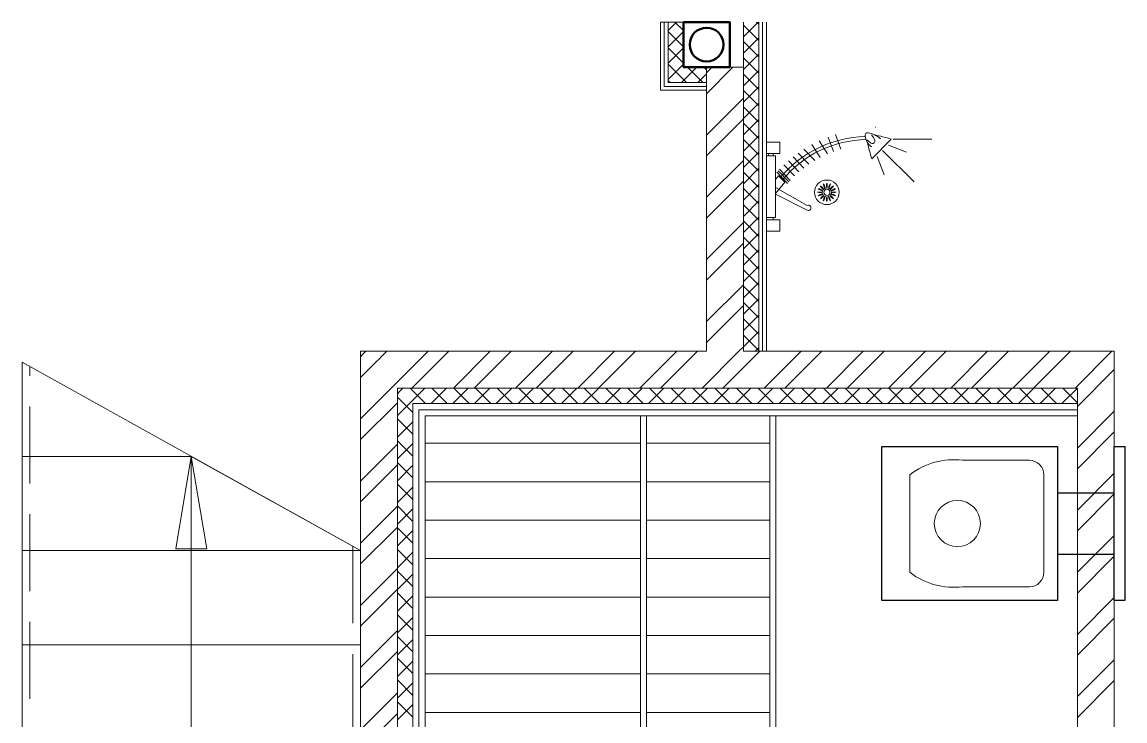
# Model space of a CAD drawing. Header units: millimetres. Extents: x 53645 to 137188, y 78097 to 135533.
# Drawn here: x 117852 to 121437, y 129375 to 131646 of the extents above; entities that cross this region are included whole.
import ezdxf

# ---------------------------------------------------------------- set-up
doc = ezdxf.new("R2010")
doc.units = ezdxf.units.MM
doc.set_wipeout_variables(frame=1)
doc.linetypes.add('GOST2.303 4', pattern=[7, 5, -2, 0])
doc.linetypes.add('Wipeout_Contour', pattern=[1000, 0, -1000])
for name, color, linetype, lineweight in [('floor', 179, 'Continuous', 5), ('furniture', 36, 'Continuous', 0), ('sanitary', 103, 'Continuous', 9), ('stair1', 7, 'Continuous', 15), ('Wall2', 5, 'Continuous', 5)]:
    doc.layers.add(name, color=color, linetype=linetype, lineweight=lineweight)
doc.layers.add('line 1 GP', color=90, linetype='Continuous', lineweight=0, plot=False)
doc.layers.add('stairs', color=7, linetype='Continuous')
pattern_1 = [(180, (222482.24, 155527.34), (-3e-14, -125), [])]

# ---------------------------------------------------------------- blocks, each defined once
blk = doc.blocks.new('hhjj')
at = {"color": 0}
for centre, radius in [((5592345.4, 528912.2), 40), ((5592345.1, 528912.1), 15), ((5592345.4, 528912.2), 10)]:
    blk.add_circle(centre, radius, dxfattribs=at)
for centre, start, end in [((5592323.2, 528887.6), 72.8952, 107.1048), ((5592323.2, 528936.7), 252.8952, 287.1048), ((5592315.5, 528898.1), 50.8952, 85.1048), ((5592333.9, 528943.7), 230.8952, 265.1048), ((5592346.9, 528945.5), 207.8952, 242.1048), ((5592312.2, 528910.7), 27.8952, 62.1048), ((5592359.6, 528942.2), 184.8952, 219.1048), ((5592314, 528923.7), 4.8952, 39.1048), ((5592370, 528934.7), 162.8952, 197.1048), ((5592320.9, 528934.7), 342.8952, 17.1048), ((5592331.3, 528942.2), 320.8952, 355.1048), ((5592376.9, 528923.7), 140.8952, 175.1048), ((5592343.9, 528945.5), 297.8952, 332.1048), ((5592378.7, 528910.7), 117.8952, 152.1048), ((5592375.3, 528898.1), 94.8952, 129.1048), ((5592356.9, 528943.7), 274.8952, 309.1048), ((5592367.7, 528887.6), 72.8952, 107.1048), ((5592367.7, 528936.7), 252.8952, 287.1048), ((5592315.5, 528926.4), 274.8952, 309.1048), ((5592333.9, 528880.8), 94.8952, 129.1048), ((5592312.2, 528913.8), 297.8952, 332.1048), ((5592346.9, 528879), 117.8952, 152.1048), ((5592359.6, 528882.3), 140.8952, 175.1048), ((5592314, 528900.7), 320.8952, 355.1048), ((5592370, 528889.8), 162.8952, 197.1048), ((5592320.9, 528889.8), 342.8952, 17.1048), ((5592331.3, 528882.3), 4.8952, 39.1048), ((5592376.9, 528900.7), 184.8952, 219.1048), ((5592378.7, 528913.8), 207.8952, 242.1048), ((5592343.9, 528879), 27.8952, 62.1048), ((5592375.3, 528926.4), 230.8952, 265.1048), ((5592356.9, 528880.8), 50.8952, 85.1048)]:
    blk.add_arc(centre, 25.7, start, end, dxfattribs=at)
blk = doc.blocks.new('04234')
at = {"color": 0, "lineweight": 0}
for p, q in [((-46088.5, 140509.5), (-46088.5, 140472.8)), ((-46045.1, 140509.5), (-46088.5, 140509.5)), ((-46045.1, 140472.8), (-46045.1, 140509.5)), ((-46088.5, 140472.8), (-46045.1, 140472.8)), ((-46058.7, 140464.7), (-46088.5, 140464.7)), ((-46088.5, 140464.6), (-46088.5, 140264.6)), ((-46066.7, 140472.8), (-46066.7, 140464.7)), ((-46058.6, 140386.2), (-46058.6, 140464.3)), ((-45956, 140425.9), (-46059.1, 140367.4)), ((-46058.6, 140389.2), (-45956, 140440.9)), ((-46059.1, 140341.9), (-46059.1, 140386.8)), ((-46059.1, 140386.8), (-46029.2, 140350.3)), ((-46049.1, 140329.5), (-46059.1, 140341.9)), ((-46058.6, 140264.3), (-46058.6, 140341.3)), ((-46054.5, 140317.6), (-46019.9, 140354)), ((-46050.3, 140312.9), (-46015.7, 140349.2)), ((-46049.1, 140329.5), (-46029.2, 140350.3)), ((-46046, 140308.3), (-46011.4, 140344.5)), ((-46031.7, 140293.7), (-45997.2, 140329.9)), ((-46017.2, 140280.4), (-45982.7, 140316.6)), ((-46002, 140267.7), (-45967.4, 140304)), ((-45985.6, 140255.3), (-45950.8, 140291.9)), ((-45966.6, 140242.4), (-45931.4, 140279.4)), ((-45940.7, 140227.2), (-45913.6, 140269.4)), ((-45745.7, 140274.1), (-45682.6, 140210.2)), ((-46088.5, 140264.6), (-46058.6, 140264.6)), ((-46088.5, 140256.5), (-46088.5, 140219.8)), ((-46045, 140256.5), (-46088.5, 140256.5)), ((-46081.5, 140264.6), (-46081.5, 140256.5)), ((-46066.5, 140264.6), (-46066.5, 140256.5)), ((-46045, 140219.8), (-46045, 140256.5)), ((-45917, 140215.4), (-45889.7, 140258)), ((-45888.3, 140203.6), (-45871, 140250.5)), ((-45864.4, 140195.6), (-45847.1, 140242.6)), ((-46088.5, 140219.8), (-46045, 140219.8)), ((-45733.1, 140170), (-45733.6, 140172.6))]:
    blk.add_line(p, q, dxfattribs=at)
at = {"color": 0, "lineweight": 0, "ltscale": 100000}
for p, q in [((-45711.7, 140246.8), (-45608, 140348.9)), ((-45728.2, 140266.3), (-45705.7, 140326.4)), ((-45692.1, 140230.2), (-45633.5, 140252.8)), ((-45677.1, 140210.7), (-45550.9, 140210.7))]:
    blk.add_line(p, q, dxfattribs=at)
at = {"color": 0, "lineweight": 0}
for centre, radius, start, end in [((-45952.2, 140433.4), 8.38, 243.2717, 116.7283), ((-45758.1, 140572.8), 361.2, 219.5749, 268.9662), ((-45758.1, 140572.8), 371.2, 219.5749, 268.5464), ((-45032.5, 140043.9), 749.4, 162.112, 166.2975), ((-45710.7, 140190.5), 57.9, 128.7499, 170.7711), ((-45759.2, 140198.3), 8.78, 170.2485, 224.1304), ((-45720, 140177.7), 53.2, 118.8119, 140.0063), ((-45766.9, 140253.2), 64.2, 278.0124, 297.313), ((-45792, 140238.2), 61.1, 317.097, 336.8677), ((-45744.5, 140215.6), 8.78, 44.1304, 98.0124), ((-45744.5, 140215.6), 8.78, 350.2485, 44.1304), ((-45908.3, 140978.8), 801.1, 282.3119, 286.3602), ((-45801.8, 140320.8), 140.3, 297.313, 306.9944), ((-45759.2, 140198.3), 8.78, 224.1304, 278.0124)]:
    blk.add_arc(centre, radius, start, end, dxfattribs=at)
at = {"color": 0, "lineweight": 0, "extrusion": (0, 0, -1), "zscale": -1, "rotation": 224.9999999811341}
blk.add_blockref('hhjj', (3626280.1, 4468765.8), dxfattribs=at)

msp = doc.modelspace()

# ---------------------------------------------------------------- hatches: boundary and pattern name
at = {"layer": 'floor', "lineweight": 0, "ltscale": 4}
h = msp.add_hatch(dxfattribs=at)
h.set_pattern_fill('ANSI31', color=256, scale=1000, angle=135)
h.set_pattern_definition(pattern_1)
h.paths.add_polyline_path([(119162.3, 128256.4), (119862.3, 128256.4), (119862.3, 130366.4), (119162.3, 130366.4)])
h = msp.add_hatch(dxfattribs=at)
h.set_pattern_fill('ANSI31', color=256, scale=1000, angle=135)
h.set_pattern_definition(pattern_1)
h.paths.add_polyline_path([(119882.3, 128256.4), (119882.3, 130366.4), (120282.3, 130366.4), (120282.3, 128256.4)])

# ---------------------------------------------------------------- linework, layer by layer
msp.add_lwpolyline([(119162.3, 128256.4), (119862.3, 128256.4), (119862.3, 130366.4), (119162.3, 130366.4), (119162.3, 128256.4)], dxfattribs=at)
for points in [[(119862.3, 128256.4), (119862.3, 130366.4), (119882.3, 130366.4), (119882.3, 128256.4)], [(119882.3, 128256.4), (119882.3, 130366.4), (120282.3, 130366.4), (120282.3, 128256.4)], [(120282.4, 128256.4), (120282.4, 130366.4), (120302.3, 130366.4), (120302.3, 128256.4)]]:
    msp.add_lwpolyline(points, close=True, dxfattribs=at)
at = {"layer": 'furniture', "ltscale": 100}
for points in [[(119072.3, 130456.4), (119072.3, 128166.4)], [(121282.3, 130456.4), (119072.3, 130456.4)], [(119072.3, 130438.5), (119081.2, 130447.5)], [(119081.2, 130447.5), (119090.2, 130456.4)], [(119163.8, 130406.4), (119113.8, 130456.4)], [(119116.6, 130412.1), (119160.9, 130456.4)], [(119181.6, 130406.4), (119231.6, 130456.4)], [(119234.5, 130406.4), (119184.5, 130456.4)], [(119252.3, 130406.4), (119302.3, 130456.4)], [(119305.2, 130406.4), (119255.2, 130456.4)], [(119323, 130406.4), (119373, 130456.4)], [(119375.9, 130406.4), (119325.9, 130456.4)], [(119393.7, 130406.4), (119443.7, 130456.4)], [(119446.6, 130406.4), (119396.6, 130456.4)], [(119464.4, 130406.4), (119514.4, 130456.4)], [(119517.3, 130406.4), (119467.3, 130456.4)], [(119535.1, 130406.4), (119585.1, 130456.4)], [(119588, 130406.4), (119538, 130456.4)], [(119605.8, 130406.4), (119655.8, 130456.4)], [(119658.7, 130406.4), (119608.7, 130456.4)], [(119676.5, 130406.4), (119726.5, 130456.4)], [(119729.4, 130406.4), (119679.4, 130456.4)], [(119747.3, 130406.4), (119797.3, 130456.4)], [(119800.2, 130406.4), (119750.2, 130456.4)], [(119818, 130406.4), (119868, 130456.4)], [(119870.9, 130406.4), (119820.9, 130456.4)], [(119888.7, 130406.4), (119938.7, 130456.4)], [(119941.6, 130406.4), (119891.6, 130456.4)], [(119959.4, 130406.4), (120009.4, 130456.4)], [(120012.3, 130406.4), (119962.3, 130456.4)], [(120030.1, 130406.4), (120080.1, 130456.4)], [(120083, 130406.4), (120033, 130456.4)], [(120100.8, 130406.4), (120150.8, 130456.4)], [(120153.7, 130406.4), (120103.7, 130456.4)], [(120171.5, 130406.4), (120221.5, 130456.4)], [(120224.4, 130406.4), (120174.4, 130456.4)], [(120242.2, 130406.4), (120292.2, 130456.4)], [(120295.1, 130406.4), (120245.1, 130456.4)], [(120312.9, 130406.4), (120362.9, 130456.4)], [(120365.8, 130406.4), (120315.8, 130456.4)], [(120383.7, 130406.4), (120433.7, 130456.4)], [(120436.6, 130406.4), (120386.6, 130456.4)], [(120454.4, 130406.4), (120504.4, 130456.4)], [(120507.3, 130406.4), (120457.3, 130456.4)], [(120525.1, 130406.4), (120575.1, 130456.4)], [(120578, 130406.4), (120528, 130456.4)], [(120595.8, 130406.4), (120645.8, 130456.4)], [(120648.7, 130406.4), (120598.7, 130456.4)], [(120666.5, 130406.4), (120716.5, 130456.4)], [(120719.4, 130406.4), (120669.4, 130456.4)], [(120737.2, 130406.4), (120787.2, 130456.4)], [(120790.1, 130406.4), (120740.1, 130456.4)], [(120807.9, 130406.4), (120857.9, 130456.4)], [(120860.8, 130406.4), (120810.8, 130456.4)], [(120878.6, 130406.4), (120928.6, 130456.4)], [(120931.5, 130406.4), (120881.5, 130456.4)], [(120949.3, 130406.4), (120999.3, 130456.4)], [(121002.2, 130406.4), (120952.2, 130456.4)], [(121020.1, 130406.4), (121070.1, 130456.4)], [(121073, 130406.4), (121023, 130456.4)], [(121090.8, 130406.4), (121140.8, 130456.4)], [(121143.7, 130406.4), (121093.7, 130456.4)], [(121161.5, 130406.4), (121211.5, 130456.4)], [(121214.4, 130406.4), (121164.4, 130456.4)], [(121232.2, 130406.4), (121282.2, 130456.4)], [(121282.3, 130409.1), (121235.1, 130456.4)], [(121282.3, 130406.4), (121282.3, 130456.4)], [(119122.3, 130377.1), (119072.3, 130427.1)], [(119072.3, 130367.8), (119116.6, 130412.1)], [(119122.3, 128216.4), (119122.3, 130406.4)], [(119122.3, 128216.4), (119122.3, 130406.4)], [(119122.3, 130406.4), (121282.3, 130406.4)], [(119122.3, 130406.4), (121282.3, 130406.4)], [(119142.3, 128236.4), (119142.3, 130386.4)], [(119142.3, 130386.4), (119142.3, 128236.4)], [(121282.3, 130386.4), (119142.3, 130386.4)], [(119142.3, 130386.4), (121282.3, 130386.4)], [(121282.3, 130406.4), (121282.3, 130386.4)], [(121282.3, 130386.4), (121282.3, 130366.4)], [(119122.3, 130306.4), (119072.3, 130356.4)], [(119072.3, 130297.1), (119122.3, 130347.1)], [(119162.3, 130366.4), (119162.3, 128256.4)], [(121282.3, 130366.4), (119162.3, 130366.4)], [(119122.3, 130235.7), (119072.3, 130285.7)], [(119072.3, 130226.4), (119122.3, 130276.4)], [(119122.3, 130165), (119072.3, 130215)], [(119072.3, 130155.7), (119122.3, 130205.7)], [(119122.3, 130094.3), (119072.3, 130144.3)], [(119072.3, 130085), (119122.3, 130135)], [(119122.3, 130023.5), (119072.3, 130073.5)], [(119072.3, 130014.3), (119122.3, 130064.3)], [(119122.3, 129952.8), (119072.3, 130002.8)], [(119072.3, 129943.6), (119122.3, 129993.6)], [(119122.3, 129882.1), (119072.3, 129932.1)], [(119072.3, 129872.9), (119122.3, 129922.9)], [(119122.3, 129811.4), (119072.3, 129861.4)], [(119072.3, 129802.2), (119122.3, 129852.2)], [(119122.3, 129740.7), (119072.3, 129790.7)], [(119072.3, 129731.4), (119122.3, 129781.4)], [(119122.3, 129670), (119072.3, 129720)], [(119072.3, 129660.7), (119122.3, 129710.7)], [(119122.3, 129599.3), (119072.3, 129649.3)], [(119072.3, 129590), (119122.3, 129640)], [(119122.3, 129528.6), (119072.3, 129578.6)], [(119072.3, 129519.3), (119122.3, 129569.3)], [(119122.3, 129457.9), (119072.3, 129507.9)], [(119072.3, 129448.6), (119122.3, 129498.6)], [(119122.3, 129387.1), (119072.3, 129437.1)], [(119072.3, 129377.9), (119122.3, 129427.9)]]:
    msp.add_lwpolyline(points, dxfattribs=at)
at = {"layer": 'furniture', "lineweight": 30}
for points in [[(121217.8, 129766.4), (120647, 129766.4), (120647, 130266.4), (121217.8, 130266.4)], [(121402.3, 129766.4), (121402.3, 130266.4), (121436.9, 130266.4), (121436.9, 129766.4)]]:
    msp.add_lwpolyline(points, close=True, dxfattribs=at)
at = {"layer": 'furniture'}
msp.add_lwpolyline([(121126.3, 129810.8), (120909.2, 129810.8, -0.199006), (120737.9, 129857.9), (120737.9, 130174.9, -0.199006), (120909.2, 130221.9), (121126.3, 130221.9, -0.414214), (121173.3, 130174.9), (121173.3, 129857.9, -0.414214)], format="xyb", close=True, dxfattribs=at)
at = {"layer": 'furniture', "lineweight": 30}
for points in [[(121217.8, 130116.4), (121402.3, 130116.4)], [(121217.8, 129916.4), (121402.3, 129916.4)]]:
    msp.add_lwpolyline(points, dxfattribs=at)
at = {"layer": 'furniture'}
msp.add_circle((120892.3, 130016.4), 75, dxfattribs=at)
at = {"layer": 'Wall2', "lineweight": 0, "ltscale": 100}
for points in [[(120196.7, 131598.3), (120244.8, 131646.4)], [(120246.7, 131586.2), (120196.7, 131636.2)], [(120246.7, 131639.2), (120239.5, 131646.4)], [(120196.7, 131545.2), (120246.7, 131595.2)], [(120246.7, 131533.2), (120196.7, 131583.2)], [(120196.7, 131492.2), (120246.7, 131542.2)], [(120246.7, 131480.1), (120196.7, 131530.1)], [(120196.7, 131439.2), (120246.7, 131489.2)], [(120246.7, 131427.1), (120196.7, 131477.1)], [(120196.7, 131386.1), (120246.7, 131436.1)], [(120246.7, 131374.1), (120196.7, 131424.1)], [(120196.7, 131333.1), (120246.7, 131383.1)], [(120246.7, 131321), (120196.7, 131371)], [(120196.7, 131280.1), (120246.7, 131330.1)], [(120246.7, 131268), (120196.7, 131318)], [(120196.7, 131227), (120246.7, 131277)], [(120246.7, 131215), (120196.7, 131265)], [(120196.7, 131174), (120246.7, 131224)], [(120246.7, 131161.9), (120196.7, 131211.9)], [(120196.7, 131121), (120246.7, 131171)], [(120246.7, 131108.9), (120196.7, 131158.9)], [(120196.7, 131067.9), (120246.7, 131117.9)], [(120246.7, 131055.9), (120196.7, 131105.9)], [(120196.7, 131014.9), (120246.7, 131064.9)], [(120246.7, 131002.8), (120196.7, 131052.8)], [(120196.7, 130961.9), (120246.7, 131011.9)], [(120246.7, 130949.8), (120196.7, 130999.8)], [(120196.7, 130908.8), (120246.7, 130958.8)], [(120246.7, 130896.8), (120196.7, 130946.8)], [(120196.7, 130855.8), (120246.7, 130905.8)], [(120246.7, 130843.7), (120196.7, 130893.7)], [(120196.7, 130802.8), (120246.7, 130852.8)], [(120246.7, 130790.7), (120196.7, 130840.7)], [(120196.7, 130749.7), (120246.7, 130799.7)], [(120246.7, 130737.7), (120196.7, 130787.7)], [(120196.7, 130696.7), (120246.7, 130746.7)], [(120246.7, 130684.6), (120196.7, 130734.6)], [(120196.7, 130643.7), (120246.7, 130693.7)], [(120246.7, 130631.6), (120196.7, 130681.6)], [(120196.7, 130590.6), (120246.7, 130640.6)], [(120246.7, 130578.6), (120196.7, 130628.6)], [(120235.5, 130576.4), (120246.7, 130587.6)]]:
    msp.add_lwpolyline(points, dxfattribs=at)
at = {"layer": 'Wall2', "ltscale": 100}
for points in [[(120196.7, 131499.8), (120196.7, 131646.4)], [(120246.7, 131646.4), (120246.7, 130576.4)], [(120246.7, 130576.4), (120246.7, 131646.4)], [(120259.2, 131646.4), (120259.2, 130576.4)], [(120259.2, 130576.4), (120259.2, 131646.4)], [(120271.7, 131646.4), (120271.7, 130576.4)], [(120196.7, 130576.4), (120196.7, 131499.8)], [(120196.7, 131499.8), (120196.7, 131499.8)], [(120196.7, 131499.8), (120196.7, 130576.4)], [(120182.4, 130576.4), (120196.7, 130590.6)], [(120246.7, 130576.4), (120196.7, 130576.4)], [(120196.7, 130576.4), (121402.3, 130576.4)], [(120259.2, 130576.4), (120246.7, 130576.4)], [(120271.7, 130576.4), (120259.2, 130576.4)], [(120264.5, 130456.4), (120384.5, 130576.4)], [(120331.8, 130456.4), (120451.8, 130576.4)], [(120466.5, 130456.4), (120586.5, 130576.4)], [(120533.9, 130456.4), (120653.9, 130576.4)], [(120668.6, 130456.4), (120788.6, 130576.4)], [(120735.9, 130456.4), (120855.9, 130576.4)], [(120870.6, 130456.4), (120990.6, 130576.4)], [(120938, 130456.4), (121058, 130576.4)], [(121072.7, 130456.4), (121192.7, 130576.4)], [(121140.1, 130456.4), (121260.1, 130576.4)], [(121274.8, 130456.4), (121394.8, 130576.4)], [(121402.3, 130576.4), (121402.3, 129211.5)], [(121282.3, 130396.6), (121402.3, 130516.6)], [(119072.3, 128166.4), (119072.3, 130456.4)], [(119072.3, 130456.4), (119072.3, 130456.4)], [(121282.3, 130456.4), (119072.3, 130456.4)], [(119072.3, 130456.4), (119072.3, 130456.4)], [(121282.3, 130366.4), (121282.3, 130456.4)], [(121282.3, 130456.4), (121282.3, 130456.4)], [(121282.3, 130261.9), (121402.3, 130381.9)], [(121282.3, 129211.5), (121282.3, 130366.4)], [(121282.3, 130366.4), (121282.3, 130366.4)], [(121282.3, 130194.5), (121402.3, 130314.5)], [(121282.3, 130059.8), (121402.3, 130179.8)], [(121282.3, 129992.5), (121402.3, 130112.5)], [(121282.3, 129857.8), (121402.3, 129977.8)], [(121282.3, 129790.4), (121402.3, 129910.4)], [(121282.3, 129655.7), (121402.3, 129775.7)], [(121282.3, 129588.4), (121402.3, 129708.4)], [(121282.3, 129453.7), (121402.3, 129573.7)], [(121282.3, 129386.3), (121402.3, 129506.3)]]:
    msp.add_lwpolyline(points, dxfattribs=at)

# ---------------------------------------------------------------- block references
at = {"layer": 'sanitary', "linetype": 'ByBlock', "lineweight": 0, "xscale": -1, "rotation": 180.0000049735331}
msp.add_blockref('04234', (166360.2, 271476), dxfattribs=at)

# ---------------------------------------------------------------- wipeouts: each hides what was drawn before it
at = {"color": 254, "linetype": 'Wipeout_Contour', "lineweight": 0, "ltscale": 74409.903082}
msp.add_wipeout([(117852.3, 129315.6), (118952.3, 129315.6), (118952.3, 129622), (117852.3, 129622)], dxfattribs=at).dxf.layer = 'stairs'

# ---------------------------------------------------------------- next in the draw order: linework, layer by layer
at = {"layer": 'stair1', "linetype": 'Continuous', "lineweight": 15}
msp.add_line((118952.3, 129622), (117852.3, 129622), dxfattribs=at)
at = {"layer": 'Wall2', "ltscale": 100}
for points in [[(118952.3, 129481), (119072.3, 129601)], [(118952.3, 129346.3), (119072.3, 129466.3)], [(118952.3, 129278.9), (119072.3, 129398.9)]]:
    msp.add_lwpolyline(points, dxfattribs=at)

# ---------------------------------------------------------------- next in the draw order: wipeouts: each hides what was drawn before it
at = {"color": 254, "linetype": 'Wipeout_Contour', "lineweight": 0, "ltscale": 75227.30801}
msp.add_wipeout([(117852.3, 129622), (118952.3, 129622), (118952.3, 129928.3), (117852.3, 129928.3)], dxfattribs=at).dxf.layer = 'stairs'

# ---------------------------------------------------------------- next in the draw order: linework, layer by layer
at = {"layer": 'stair1', "linetype": 'Continuous', "lineweight": 15}
for p, q in [((118952.3, 129928.3), (117852.3, 129928.3)), ((117852.3, 129622), (118952.3, 129622))]:
    msp.add_line(p, q, dxfattribs=at)
at = {"layer": 'Wall2', "ltscale": 100}
for points in [[(118952.3, 129750.4), (119072.3, 129870.4)], [(118952.3, 129683), (119072.3, 129803)], [(118952.3, 129548.3), (119072.3, 129668.3)]]:
    msp.add_lwpolyline(points, dxfattribs=at)

# ---------------------------------------------------------------- next in the draw order: wipeouts: each hides what was drawn before it
at = {"color": 254, "linetype": 'Wipeout_Contour', "lineweight": 0, "ltscale": 75651.421835}
msp.add_wipeout([(117852.3, 129928.3), (118952.3, 129928.3), (118402.3, 130234.7), (117852.3, 130234.7)], dxfattribs=at).dxf.layer = 'stairs'

# ---------------------------------------------------------------- next in the draw order: linework, layer by layer
at = {"layer": 'stair1', "linetype": 'Continuous', "lineweight": 15}
for p, q in [((118402.3, 130234.7), (117852.3, 130234.7)), ((117852.3, 129928.3), (118952.3, 129928.3)), ((118952.3, 128297.2), (118952.3, 129928.3))]:
    msp.add_line(p, q, dxfattribs=at)
at = {"layer": 'stair1', "linetype": 'GOST2.303 4', "lineweight": 15, "ltscale": 50}
msp.add_line((118927.3, 129942.3), (118927.3, 128396.4), dxfattribs=at)
at = {"layer": 'stair1', "linetype": 'Continuous', "ltscale": 100}
msp.add_line((118452.6, 129934.3), (118352, 129934.3), dxfattribs=at)
at = {"layer": 'Wall2', "ltscale": 100}
msp.add_lwpolyline([(118952.3, 129885.1), (119072.3, 130005.1)], dxfattribs=at)

# ---------------------------------------------------------------- next in the draw order: wipeouts: each hides what was drawn before it
at = {"color": 254, "linetype": 'Wipeout_Contour', "lineweight": 0, "ltscale": 58174.736504}
msp.add_wipeout([(118952.3, 130234.7), (118607.8, 130234.7), (118952.3, 130042.8)], dxfattribs=at).dxf.layer = 'stairs'

# ---------------------------------------------------------------- next in the draw order: linework, layer by layer
at = {"layer": 'Wall2', "ltscale": 100}
for points in [[(118952.3, 130087.1), (119072.3, 130207.1)], [(118952.3, 129952.4), (119072.3, 130072.4)]]:
    msp.add_lwpolyline(points, dxfattribs=at)

# ---------------------------------------------------------------- next in the draw order: wipeouts: each hides what was drawn before it
at = {"color": 254, "linetype": 'Wipeout_Contour', "lineweight": 0, "ltscale": 56764.318702}
msp.add_wipeout([(117852.3, 130234.7), (118402.3, 130234.7), (117852.3, 130541.1)], dxfattribs=at).dxf.layer = 'stairs'

# ---------------------------------------------------------------- next in the draw order: linework, layer by layer
at = {"layer": 'stair1', "linetype": 'Continuous', "lineweight": 15}
for p, q in [((117852.3, 130541.1), (117852.3, 128297.2)), ((117852.3, 130541.1), (118952.3, 129928.3)), ((117852.3, 130234.7), (118402.3, 130234.7)), ((118402.3, 128702.8), (118402.3, 130234.7))]:
    msp.add_line(p, q, dxfattribs=at)
at = {"layer": 'stair1', "linetype": 'GOST2.303 4', "lineweight": 15, "ltscale": 50}
msp.add_line((117877.3, 128396.4), (117877.3, 130527.2), dxfattribs=at)
at = {"layer": 'stair1', "linetype": 'Continuous', "ltscale": 100}
for p, q in [((118352, 129934.3), (118402.3, 130234.7)), ((118402.3, 130234.7), (118452.6, 129934.3))]:
    msp.add_line(p, q, dxfattribs=at)
msp.add_lwpolyline([(118402.3, 130234.7), (118402.3, 129284.7)], dxfattribs=at)

# ---------------------------------------------------------------- next in the draw order: wipeouts: each hides what was drawn before it
at = {"color": 254, "linetype": 'Wipeout_Contour', "lineweight": 0, "ltscale": 77587.576703}
msp.add_wipeout([(118057.8, 130541.1), (118607.8, 130234.7), (118952.3, 130234.7), (118952.3, 130541.1)], dxfattribs=at).dxf.layer = 'stairs'

# ---------------------------------------------------------------- next in the draw order: linework, layer by layer
at = {"layer": 'Wall2', "ltscale": 100}
for points in [[(118952.3, 130356.5), (119062.2, 130466.4)], [(118952.3, 130289.2), (119072.3, 130409.2)], [(118952.3, 130154.5), (119072.3, 130274.5)]]:
    msp.add_lwpolyline(points, dxfattribs=at)

# ---------------------------------------------------------------- next in the draw order: wipeouts: each hides what was drawn before it
at = {"color": 254, "linetype": 'Wipeout_Contour', "lineweight": 0, "ltscale": 116699.455776}
msp.add_wipeout([(118993, 130546.4), (117852.3, 131186.5), (117852.3, 130655.6), (118057.8, 130541.1), (118952.3, 130541.1), (118952.3, 130546.4)], dxfattribs=at).dxf.layer = 'stairs'

# ---------------------------------------------------------------- next in the draw order: linework, layer by layer
at = {"layer": 'Wall2', "ltscale": 100}
for points in [[(118952.3, 130576.4), (118952.3, 128046.4)], [(118952.3, 130558.6), (118961.2, 130567.5)], [(118961.2, 130567.5), (118970.1, 130576.4)]]:
    msp.add_lwpolyline(points, dxfattribs=at)

# ---------------------------------------------------------------- next in the draw order: wipeouts: each hides what was drawn before it
at = {"color": 254, "linetype": 'Wipeout_Contour', "lineweight": 0, "ltscale": 102947.132073}
msp.add_wipeout([(119663.8, 131646.4), (119005.4, 130546.4), (119011.7, 130546.4), (120152.3, 131186.5), (120152.3, 131646.4)], dxfattribs=at).dxf.layer = 'stairs'

# ---------------------------------------------------------------- next in the draw order: linework, layer by layer
at = {"layer": 'line 1 GP', "color": 5, "lineweight": 50, "ltscale": 100}
msp.add_lwpolyline([(120002.3, 131646.4), (120152.3, 131646.4), (120152.3, 131499.8), (120002.3, 131499.8)], close=True, dxfattribs=at)
msp.add_circle((120077.3, 131573.1), 55, dxfattribs=at)
at = {"layer": 'Wall2', "ltscale": 100}
for points in [[(119927.3, 131424.8), (119927.3, 131646.4)], [(119927.3, 131646.4), (119939.8, 131646.4)], [(119939.8, 131437.3), (119939.8, 131646.4)], [(119939.8, 131646.4), (119952.3, 131646.4)], [(119939.8, 131646.4), (119939.8, 131437.3)], [(120002.3, 131646.4), (119952.3, 131646.4)], [(119952.3, 131646.4), (119952.3, 131449.8)], [(119952.3, 131646.4), (119952.3, 131449.8)], [(120002.3, 131499.8), (120002.3, 131646.4)], [(120002.3, 131499.8), (120076.7, 131499.8)], [(120076.7, 131499.8), (120076.7, 131449.8)], [(120076.7, 131480.9), (120095.6, 131499.8)], [(120076.7, 131413.6), (120162.9, 131499.8)], [(120076.7, 130576.4), (120076.7, 131499.8)], [(120076.7, 131499.8), (120196.7, 131499.8)], [(120076.7, 131449.8), (119952.3, 131449.8)], [(119952.3, 131449.8), (120076.7, 131449.8)], [(120076.7, 131449.8), (120076.7, 131437.3)], [(120076.7, 131424.8), (119927.3, 131424.8)], [(120076.7, 131437.3), (119939.8, 131437.3)], [(119939.8, 131437.3), (120076.7, 131437.3)], [(120076.7, 131437.3), (120076.7, 131424.8)], [(120076.7, 131278.9), (120196.7, 131398.9)], [(120076.7, 131211.5), (120196.7, 131331.5)], [(120076.7, 131076.8), (120196.7, 131196.8)], [(120076.7, 131009.4), (120196.7, 131129.4)], [(120076.7, 130874.7), (120196.7, 130994.7)], [(120076.7, 130807.4), (120196.7, 130927.4)], [(120076.7, 130672.7), (120196.7, 130792.7)], [(120076.7, 130605.3), (120196.7, 130725.3)], [(118952.3, 130576.4), (120076.7, 130576.4)], [(118994.9, 130533.8), (119037.4, 130576.4)], [(119062.2, 130466.4), (119172.1, 130576.4)], [(119119.5, 130456.4), (119239.5, 130576.4)], [(119254.2, 130456.4), (119374.2, 130576.4)], [(119321.6, 130456.4), (119441.5, 130576.4)], [(119456.3, 130456.4), (119576.2, 130576.4)], [(119523.6, 130456.4), (119643.6, 130576.4)], [(119658.3, 130456.4), (119778.3, 130576.4)], [(119725.7, 130456.4), (119845.7, 130576.4)], [(119860.4, 130456.4), (119980.4, 130576.4)], [(119927.7, 130456.4), (120047.7, 130576.4)], [(120062.4, 130456.4), (120182.4, 130576.4)], [(120129.8, 130456.4), (120249.8, 130576.4)], [(118952.3, 130491.2), (118994.9, 130533.8)]]:
    msp.add_lwpolyline(points, dxfattribs=at)
at = {"layer": 'Wall2', "lineweight": 0, "ltscale": 100}
for points in [[(119952.3, 131619), (119979.6, 131646.4)], [(120002.3, 131618.4), (119974.4, 131646.4)], [(119952.3, 131566), (120002.3, 131616)], [(120002.3, 131565.4), (119952.3, 131615.4)], [(119952.3, 131513), (120002.3, 131563)], [(120002.3, 131512.4), (119952.3, 131562.4)], [(119952.3, 131459.9), (120002.3, 131509.9)], [(119982.1, 131479.6), (119952.3, 131509.3)], [(119995.2, 131449.8), (120045.2, 131499.8)], [(120064.9, 131449.8), (120014.9, 131499.8)], [(120076.7, 131491), (120067.9, 131499.8)], [(119955.6, 131453), (119952.3, 131456.3)], [(119958.8, 131449.8), (119955.6, 131453)], [(120011.9, 131449.8), (119982.1, 131479.6)], [(120048.2, 131449.8), (120076.7, 131478.3)]]:
    msp.add_lwpolyline(points, dxfattribs=at)

doc.saveas('drawing.dxf')
